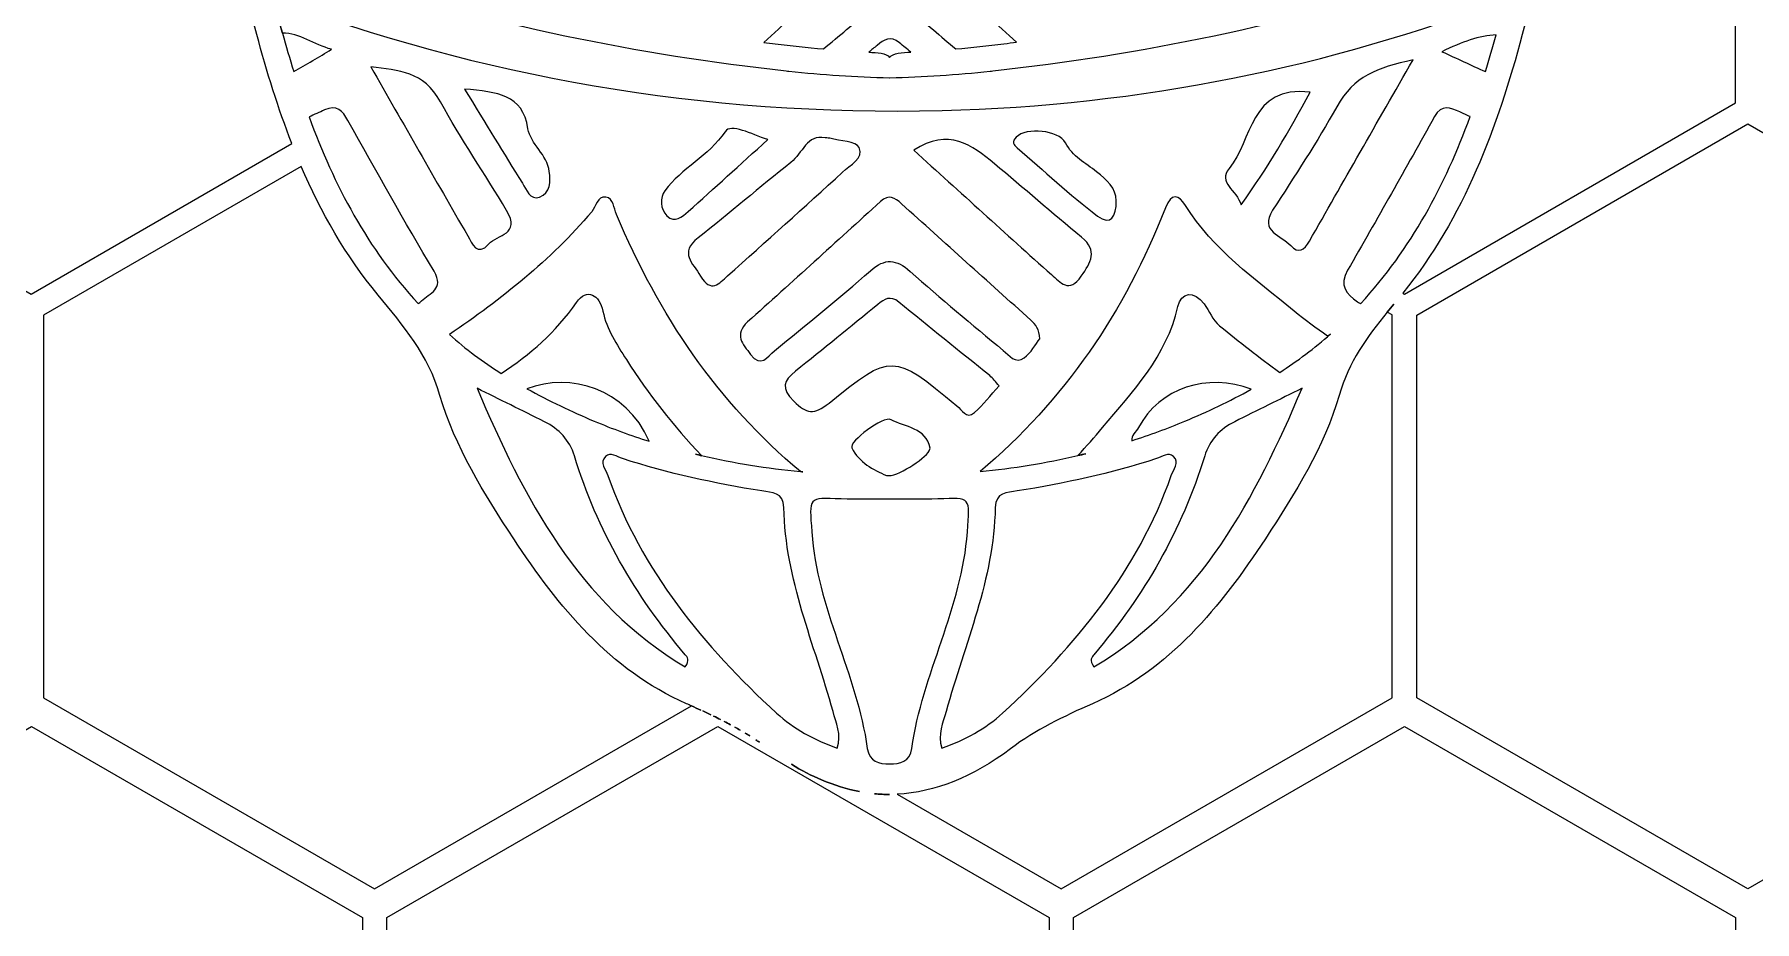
# Model space of a CAD drawing. Extents: x 40 to 2961, y -2960 to -39.
# Drawn here: x 1156 to 1848, y -2507 to -2150 of the extents above; entities that cross this region are included whole.
import ezdxf

# ---------------------------------------------------------------- set-up
doc = ezdxf.new("R2010")
doc.units = 0
doc.header["$MEASUREMENT"] = 0
doc.layers.add('Layer 1', color=7, linetype='Continuous')

msp = doc.modelspace()

# ---------------------------------------------------------------- linework, layer by layer
at = {"layer": 'Layer 1', "lineweight": 0}
for points in [[(1712.51, -2416.71), (1712.51, -2262.71), (1845.75, -2185.79), (1912.33, -2224.23), (1978.85, -2262.64), (1978.85, -2416.71), (1845.68, -2493.6), (1712.51, -2416.71)], [(1022.05, -2505.11), (1155.22, -2428.22), (1288.39, -2505.11), (1288.39, -2659.11), (1155.15, -2736.03), (1088.57, -2697.59), (1022.05, -2659.18), (1022.05, -2505.11)], [(1298.26, -2505.11), (1431.43, -2428.22), (1564.6, -2505.11), (1564.6, -2659.11), (1431.36, -2736.03), (1364.78, -2697.59), (1298.26, -2659.18), (1298.26, -2505.11)], [(1574.47, -2505.11), (1707.64, -2428.22), (1840.81, -2505.11), (1840.81, -2659.11), (1707.57, -2736.03), (1640.99, -2697.59), (1574.47, -2659.18), (1574.47, -2505.11)]]:
    msp.add_lwpolyline(points, dxfattribs=at)
for points, knots in [([(1022.05, -2050.96), (1023.62, -2040.84), (1025.23, -2030.69), (1026.88, -2020.53), (1026.88, -2020.53), (1155.22, -1946.43), (1155.22, -1946.43), (1155.22, -1946.43), (1195.42, -1969.64), (1195.42, -1969.64), (1195.42, -1969.64), (1195.42, -1969.64), (1195.42, -1969.63), (1202.12, -1998.42), (1209.71, -2027), (1220.65, -2054.74), (1232.6, -2085.06), (1237.37, -2118.19), (1245.91, -2149.86), (1249.92, -2164.78), (1254.44, -2179.49), (1259.99, -2193.71), (1259.99, -2193.71), (1259.99, -2193.71), (1259.99, -2193.71), (1259.99, -2193.71), (1155.15, -2254.24), (1155.15, -2254.24), (1155.15, -2254.24), (1088.57, -2215.79), (1088.57, -2215.79), (1088.57, -2215.79), (1022.05, -2177.39), (1022.05, -2177.39), (1022.05, -2177.39), (1022.05, -2050.96), (1022.05, -2050.96)], [0, 0, 0, 0, 1, 1, 1, 2, 2, 2, 3, 3, 3, 4, 4, 4, 5, 5, 5, 6, 6, 6, 7, 7, 7, 8, 8, 8, 9, 9, 9, 10, 10, 10, 11, 11, 11, 12, 12, 12, 12]), ([(1754.99, -2149.86), (1763.52, -2118.19), (1768.29, -2085.06), (1780.25, -2054.74), (1787.49, -2036.38), (1793.26, -2017.66), (1798.27, -1998.76), (1798.27, -1998.76), (1840.81, -2023.31), (1840.81, -2023.31), (1840.81, -2023.31), (1840.81, -2177.31), (1840.81, -2177.31), (1840.81, -2177.31), (1707.57, -2254.24), (1707.57, -2254.24), (1707.57, -2254.24), (1706.89, -2253.84), (1706.89, -2253.84), (1731.72, -2223.37), (1744.92, -2187.26), (1754.99, -2149.86)], [0, 0, 0, 0, 1, 1, 1, 2, 2, 2, 3, 3, 3, 4, 4, 4, 5, 5, 5, 6, 6, 6, 7, 7, 7, 7]), ([(1551.52, -2152.89), (1549.82, -2153.09), (1548.14, -2153.31), (1546.46, -2153.54), (1539.99, -2154.28), (1533.54, -2154.99), (1527.07, -2155.63), (1521.04, -2150.51), (1515.08, -2145.38), (1509.18, -2140.16), (1503.22, -2134.88), (1498.61, -2134.36), (1492.33, -2139.87), (1486.27, -2145.25), (1480.08, -2150.44), (1473.83, -2155.63), (1467.35, -2154.99), (1460.91, -2154.28), (1454.43, -2153.54), (1452.92, -2153.34), (1451.37, -2153.18), (1449.86, -2152.96), (1465.49, -2138.84), (1481.08, -2124.7), (1496.61, -2110.52), (1500.09, -2107.33), (1502.67, -2108.87), (1505.54, -2111.45), (1520.81, -2125.31), (1536.18, -2139.1), (1551.52, -2152.89)], [0, 0, 0, 0, 1, 1, 1, 2, 2, 2, 3, 3, 3, 4, 4, 4, 5, 5, 5, 6, 6, 6, 7, 7, 7, 8, 8, 8, 9, 9, 9, 10, 10, 10, 10]), ([(1521.56, -2180.38), (1425.17, -2182.76), (1334.59, -2166.55), (1252.45, -2135.3), (1253.64, -2139.97), (1254.9, -2144.61), (1256.19, -2149.22), (1254.87, -2144.61), (1253.61, -2139.97), (1252.42, -2135.3), (1252.42, -2135.3), (1252.45, -2135.3), (1252.45, -2135.3), (1250.58, -2128.21), (1248.78, -2121.02), (1247.04, -2113.77), (1260.19, -2118.73), (1271.3, -2123.41), (1282.71, -2127.14), (1339.49, -2145.74), (1399.49, -2158.14), (1458.88, -2164.56), (1459.23, -2164.62), (1459.59, -2164.65), (1459.94, -2164.69), (1473.38, -2166.14), (1486.88, -2167.07), (1500.38, -2167.33), (1500.42, -2167.33), (1500.42, -2167.33), (1500.45, -2167.33), (1500.48, -2167.33), (1500.48, -2167.33), (1500.51, -2167.33), (1514.01, -2167.07), (1527.52, -2166.14), (1540.95, -2164.69), (1541.31, -2164.65), (1541.66, -2164.62), (1542.02, -2164.56), (1601.41, -2158.14), (1661.41, -2145.74), (1718.19, -2127.14), (1729.59, -2123.41), (1740.71, -2118.73), (1753.86, -2113.77), (1752.05, -2121.12), (1750.25, -2128.4), (1748.38, -2135.65), (1677.97, -2162.66), (1601.66, -2178.38), (1521.56, -2180.38)], [0, 0, 0, 0, 1, 1, 1, 2, 2, 2, 3, 3, 3, 4, 4, 4, 5, 5, 5, 6, 6, 6, 7, 7, 7, 8, 8, 8, 9, 9, 9, 10, 10, 10, 11, 11, 11, 12, 12, 12, 13, 13, 13, 14, 14, 14, 15, 15, 15, 16, 16, 16, 17, 17, 17, 17]), ([(1256.19, -2149.25), (1263.05, -2149.12), (1269.05, -2154.02), (1275.91, -2155.73), (1270.92, -2158.89), (1265.86, -2161.85), (1260.73, -2164.69), (1259.16, -2159.59), (1257.64, -2154.44), (1256.19, -2149.25)], [0, 0, 0, 0, 1, 1, 1, 2, 2, 2, 3, 3, 3, 3]), ([(1509.05, -2156.95), (1505.6, -2156.98), (1501.8, -2157.27), (1500.45, -2159.01), (1499.13, -2157.31), (1495.45, -2157.02), (1492.07, -2156.95), (1493.2, -2156.02), (1494.33, -2155.08), (1495.45, -2154.18), (1498.29, -2151.86), (1500.77, -2150.12), (1504.41, -2153.15), (1505.96, -2154.44), (1507.51, -2155.63), (1509.05, -2156.95)], [0, 0, 0, 0, 1, 1, 1, 2, 2, 2, 3, 3, 3, 4, 4, 4, 5, 5, 5, 5]), ([(1744.51, -2149.96), (1743.09, -2154.92), (1741.64, -2159.85), (1740.13, -2164.75), (1734.39, -2162.11), (1728.59, -2159.43), (1722.66, -2156.73), (1730.72, -2152.83), (1737.75, -2150.25), (1744.51, -2149.96)], [0, 0, 0, 0, 1, 1, 1, 2, 2, 2, 3, 3, 3, 3]), ([(1291.73, -2162.78), (1303.21, -2164.33), (1313, -2164.56), (1319.8, -2176.93), (1327.92, -2191.72), (1337.65, -2205.93), (1346.39, -2220.59), (1352.22, -2230.36), (1342.65, -2230.33), (1339.26, -2234.06), (1334.4, -2239.41), (1332.53, -2233.87), (1330.76, -2230.84), (1317.64, -2208.19), (1304.72, -2185.47), (1291.73, -2162.78)], [0, 0, 0, 0, 1, 1, 1, 2, 2, 2, 3, 3, 3, 4, 4, 4, 5, 5, 5, 5]), ([(1669.37, -2232.97), (1667.37, -2236.48), (1664.85, -2238.25), (1661.86, -2234.74), (1658.35, -2230.65), (1649, -2229.04), (1654.54, -2220.53), (1663.4, -2206.8), (1672.52, -2193.01), (1680.35, -2178.86), (1687.22, -2166.55), (1696.5, -2163.24), (1711.03, -2160.01), (1696.37, -2185.63), (1682.84, -2209.25), (1669.37, -2232.97)], [0, 0, 0, 0, 1, 1, 1, 2, 2, 2, 3, 3, 3, 4, 4, 4, 5, 5, 5, 5]), ([(1359.66, -2215.21), (1355.79, -2216.57), (1354.34, -2212.18), (1352.73, -2209.64), (1345.29, -2197.75), (1338.04, -2185.76), (1329.47, -2171.74), (1342.78, -2173.16), (1352.83, -2173.68), (1354.99, -2187.73), (1355.96, -2193.85), (1362.79, -2198.2), (1363.56, -2204.93), (1364.04, -2208.9), (1364.14, -2213.63), (1359.66, -2215.21)], [0, 0, 0, 0, 1, 1, 1, 2, 2, 2, 3, 3, 3, 4, 4, 4, 5, 5, 5, 5]), ([(1669.72, -2172.97), (1661.02, -2188.79), (1652.71, -2203.39), (1641.88, -2218.34), (1640.11, -2212.51), (1632.31, -2209.32), (1637.05, -2203.71), (1646.46, -2192.59), (1645.1, -2170.23), (1669.72, -2172.97)], [0, 0, 0, 0, 1, 1, 1, 2, 2, 2, 3, 3, 3, 3]), ([(1273.17, -2180.15), (1278.1, -2177.93), (1280.36, -2180.48), (1282.58, -2184.41), (1293.99, -2204.71), (1305.27, -2225.07), (1317.19, -2245.08), (1321.57, -2252.4), (1315.29, -2253.79), (1312.13, -2256.98), (1311.68, -2257.46), (1311.23, -2257.81), (1310.81, -2258.1), (1290.38, -2235.93), (1277.01, -2210.41), (1266.95, -2182.99), (1269.02, -2182.02), (1271.08, -2181.12), (1273.17, -2180.15)], [0, 0, 0, 0, 1, 1, 1, 2, 2, 2, 3, 3, 3, 4, 4, 4, 5, 5, 5, 6, 6, 6, 6]), ([(1684.74, -2244.67), (1696.53, -2224.14), (1708.16, -2203.52), (1719.7, -2182.83), (1722.54, -2177.74), (1726.08, -2179.28), (1729.88, -2180.99), (1731.24, -2181.6), (1732.62, -2182.25), (1734.01, -2182.86), (1723.92, -2210.35), (1710.42, -2235.9), (1689.96, -2258.14), (1689.57, -2257.91), (1689.15, -2257.72), (1688.73, -2257.39), (1684.16, -2254.2), (1681.22, -2250.76), (1684.74, -2244.67)], [0, 0, 0, 0, 1, 1, 1, 2, 2, 2, 3, 3, 3, 4, 4, 4, 5, 5, 5, 6, 6, 6, 6]), ([(1419.44, -2220.98), (1417.09, -2223.08), (1413.96, -2225.81), (1410.9, -2222.82), (1408.13, -2220.11), (1407.97, -2215.44), (1410.06, -2212.67), (1416.8, -2203.58), (1427.65, -2198.75), (1434.29, -2188.92), (1436.68, -2185.37), (1444.77, -2189.95), (1451.47, -2192.11), (1440.22, -2202.26), (1429.91, -2211.7), (1419.44, -2220.98)], [0, 0, 0, 0, 1, 1, 1, 2, 2, 2, 3, 3, 3, 4, 4, 4, 5, 5, 5, 5]), ([(1423.47, -2231.62), (1436.1, -2221.72), (1448.18, -2211.19), (1460.78, -2201.26), (1465.39, -2197.68), (1467.23, -2189.82), (1474.51, -2191.37), (1475.73, -2191.46), (1476.09, -2191.46), (1476.44, -2191.56), (1480.57, -2192.69), (1486.98, -2192.75), (1488.24, -2195.3), (1490.3, -2199.55), (1484.53, -2202.42), (1481.5, -2205.19), (1466.26, -2219.27), (1450.76, -2233.07), (1435.29, -2246.89), (1431.88, -2249.92), (1428.62, -2254.08), (1424.4, -2247.02), (1421.18, -2241.7), (1415.73, -2237.64), (1423.47, -2231.62)], [0, 0, 0, 0, 1, 1, 1, 2, 2, 2, 3, 3, 3, 4, 4, 4, 5, 5, 5, 6, 6, 6, 7, 7, 7, 8, 8, 8, 8]), ([(1510.18, -2196.39), (1524.23, -2187.11), (1533.54, -2194.33), (1542.63, -2201.84), (1554.39, -2211.57), (1565.86, -2221.66), (1577.66, -2231.36), (1584.39, -2236.87), (1581.46, -2241.48), (1577.56, -2247.08), (1572.69, -2254.11), (1569.09, -2249.56), (1565.54, -2246.41), (1547.17, -2229.94), (1528.93, -2213.34), (1510.18, -2196.39)], [0, 0, 0, 0, 1, 1, 1, 2, 2, 2, 3, 3, 3, 4, 4, 4, 5, 5, 5, 5]), ([(1551.81, -2195.46), (1550.43, -2194.27), (1549.46, -2192.95), (1551.39, -2191.08), (1555.52, -2187.08), (1568.41, -2188.21), (1571.18, -2193.4), (1574.08, -2198.88), (1579.27, -2201.52), (1583.75, -2205.09), (1587.78, -2208.32), (1591.71, -2211.57), (1591.61, -2216.76), (1591.77, -2222.95), (1589.48, -2226.94), (1584.1, -2222.85), (1572.92, -2214.25), (1562.48, -2204.68), (1551.81, -2195.46)], [0, 0, 0, 0, 1, 1, 1, 2, 2, 2, 3, 3, 3, 4, 4, 4, 5, 5, 5, 6, 6, 6, 6]), ([(1160.09, -2416.71), (1160.09, -2416.71), (1160.09, -2262.71), (1160.09, -2262.71), (1160.09, -2262.71), (1263.74, -2202.87), (1263.74, -2202.87), (1263.74, -2202.87), (1263.74, -2202.87), (1263.74, -2202.87), (1271.65, -2221.27), (1281.55, -2238.74), (1294.67, -2254.66), (1304.85, -2267.06), (1314.81, -2278.5), (1319.58, -2295.03), (1325.6, -2315.69), (1337.33, -2334.51), (1349.25, -2352.68), (1367.33, -2380.14), (1387.73, -2405.37), (1418.82, -2419.09), (1419.48, -2419.38), (1420.13, -2419.68), (1420.79, -2419.97), (1420.79, -2419.97), (1293.26, -2493.6), (1293.26, -2493.6), (1293.26, -2493.6), (1160.09, -2416.71), (1160.09, -2416.71)], [0, 0, 0, 0, 1, 1, 1, 2, 2, 2, 3, 3, 3, 4, 4, 4, 5, 5, 5, 6, 6, 6, 7, 7, 7, 8, 8, 8, 9, 9, 9, 10, 10, 10, 10]), ([(1508.73, -2245.15), (1503.09, -2240.15), (1498.71, -2239.64), (1492.75, -2244.89), (1480.18, -2255.98), (1467.06, -2266.45), (1454.14, -2277.12), (1451.31, -2279.47), (1448.7, -2284.11), (1444.54, -2278.53), (1441.45, -2274.38), (1437.68, -2270.57), (1443.35, -2265.48), (1461.26, -2249.4), (1479.05, -2233.19), (1496.81, -2216.99), (1500.13, -2213.99), (1502.57, -2215.44), (1505.28, -2217.92), (1522.59, -2233.58), (1539.92, -2249.18), (1557.29, -2264.74), (1559.26, -2266.51), (1560.71, -2268.51), (1560.9, -2272.25), (1559.16, -2274.47), (1557.39, -2277.92), (1554.58, -2279.95), (1551.17, -2282.46), (1548.49, -2278.89), (1546.17, -2276.95), (1533.57, -2266.48), (1520.98, -2256.04), (1508.73, -2245.15)], [0, 0, 0, 0, 1, 1, 1, 2, 2, 2, 3, 3, 3, 4, 4, 4, 5, 5, 5, 6, 6, 6, 7, 7, 7, 8, 8, 8, 9, 9, 9, 10, 10, 10, 11, 11, 11, 11]), ([(1657.41, -2285.75), (1649.13, -2279.76), (1641.17, -2273.44), (1633.24, -2267.03), (1630.28, -2264.61), (1629.09, -2261.1), (1626.96, -2258.17), (1623.03, -2252.69), (1617.71, -2253.4), (1616.42, -2259.3), (1611.98, -2279.24), (1598.25, -2293.36), (1586.13, -2307.99), (1582.91, -2311.82), (1579.62, -2315.53), (1576.24, -2319.23), (1577.27, -2318.97), (1578.33, -2318.72), (1579.4, -2318.49), (1578.33, -2318.75), (1577.27, -2319.01), (1576.21, -2319.26), (1576.21, -2319.26), (1576.24, -2319.23), (1576.24, -2319.23), (1563.29, -2322.26), (1550.14, -2324.36), (1536.86, -2325.64), (1570.63, -2297.22), (1595.22, -2261.29), (1611.4, -2219.56), (1613.84, -2213.22), (1616.81, -2214.38), (1619.48, -2218.6), (1630.63, -2236.35), (1647.42, -2248.18), (1663.21, -2261.1), (1667.59, -2264.68), (1672.11, -2268.06), (1676.68, -2271.25), (1677.04, -2270.93), (1677.42, -2270.61), (1677.81, -2270.32), (1671.4, -2276.08), (1664.53, -2281.18), (1657.41, -2285.75)], [0, 0, 0, 0, 1, 1, 1, 2, 2, 2, 3, 3, 3, 4, 4, 4, 5, 5, 5, 6, 6, 6, 7, 7, 7, 8, 8, 8, 9, 9, 9, 10, 10, 10, 11, 11, 11, 12, 12, 12, 13, 13, 13, 14, 14, 14, 15, 15, 15, 15]), ([(1380.61, -2221.14), (1382.41, -2219.02), (1382.9, -2214.83), (1386.28, -2215.28), (1389.44, -2215.66), (1389.5, -2219.63), (1390.6, -2222.24), (1407.51, -2262.55), (1431.33, -2297.9), (1464.58, -2325.68), (1464.91, -2325.71), (1465.26, -2325.74), (1465.61, -2325.77), (1465.29, -2325.77), (1464.94, -2325.74), (1464.62, -2325.71), (1464.62, -2325.71), (1464.58, -2325.68), (1464.58, -2325.68), (1451.15, -2324.39), (1437.87, -2322.29), (1424.82, -2319.23), (1424.85, -2319.26), (1424.85, -2319.26), (1424.88, -2319.3), (1424.01, -2319.1), (1423.18, -2318.91), (1422.34, -2318.65), (1423.14, -2318.88), (1423.98, -2319.07), (1424.82, -2319.23), (1413.64, -2307.44), (1403.45, -2294.61), (1394.59, -2280.6), (1390.69, -2274.47), (1386.67, -2268.51), (1385.12, -2261.07), (1383.8, -2254.72), (1378.71, -2251.43), (1374.45, -2257.65), (1366.2, -2269.7), (1355.73, -2278.6), (1344.23, -2286.2), (1344.23, -2286.2), (1344.19, -2286.2), (1344.19, -2286.2), (1336.91, -2281.56), (1329.92, -2276.37), (1323.38, -2270.54), (1344.29, -2256.27), (1364.01, -2240.73), (1380.61, -2221.14)], [0, 0, 0, 0, 1, 1, 1, 2, 2, 2, 3, 3, 3, 4, 4, 4, 5, 5, 5, 6, 6, 6, 7, 7, 7, 8, 8, 8, 9, 9, 9, 10, 10, 10, 11, 11, 11, 12, 12, 12, 13, 13, 13, 14, 14, 14, 15, 15, 15, 16, 16, 16, 17, 17, 17, 17]), ([(1476.09, -2298.09), (1470.09, -2302.89), (1467.1, -2302.48), (1461.91, -2297.32), (1456.69, -2292.16), (1457.62, -2289.2), (1462.65, -2285.24), (1473.77, -2276.44), (1484.72, -2267.45), (1495.71, -2258.49), (1498.39, -2256.3), (1500.74, -2254.62), (1504.22, -2257.49), (1516.3, -2267.45), (1528.58, -2277.18), (1540.73, -2287.07), (1542.05, -2288.14), (1543.05, -2289.59), (1544.5, -2291.2), (1541.02, -2295.03), (1538.12, -2298.8), (1534.64, -2301.86), (1531.25, -2304.83), (1529.51, -2300.77), (1527.55, -2299.16), (1501.83, -2278.02), (1501.25, -2277.76), (1476.09, -2298.09)], [0, 0, 0, 0, 1, 1, 1, 2, 2, 2, 3, 3, 3, 4, 4, 4, 5, 5, 5, 6, 6, 6, 7, 7, 7, 8, 8, 8, 9, 9, 9, 9]), ([(1503.51, -2455.51), (1503.51, -2455.51), (1503.51, -2455.51), (1503.51, -2455.51), (1518.7, -2454.72), (1533.89, -2448.68), (1549.07, -2437.24), (1559.16, -2429.63), (1570.47, -2424.19), (1582.07, -2419.09), (1613.17, -2405.37), (1633.57, -2380.14), (1651.64, -2352.68), (1663.57, -2334.51), (1675.3, -2315.69), (1681.32, -2295.03), (1685.21, -2281.56), (1692.54, -2271.47), (1700.63, -2261.48), (1700.63, -2261.48), (1702.64, -2262.64), (1702.64, -2262.64), (1702.64, -2262.64), (1702.64, -2416.71), (1702.64, -2416.71), (1702.64, -2416.71), (1569.47, -2493.6), (1569.47, -2493.6), (1569.47, -2493.6), (1503.51, -2455.51), (1503.51, -2455.51)], [0, 0, 0, 0, 1, 1, 1, 2, 2, 2, 3, 3, 3, 4, 4, 4, 5, 5, 5, 6, 6, 6, 7, 7, 7, 8, 8, 8, 9, 9, 9, 10, 10, 10, 10]), ([(1703.26, -2258.27), (1702.38, -2259.34), (1701.51, -2260.4), (1700.64, -2261.47), (1701.51, -2260.4), (1702.38, -2259.34), (1703.26, -2258.27)], [0, 0, 0, 0, 1, 1, 1, 2, 2, 2, 2]), ([(1403.78, -2313.5), (1396.33, -2311.14), (1388.92, -2308.44), (1381.64, -2305.38), (1372.52, -2301.54), (1363.43, -2297.26), (1354.57, -2292.32), (1372, -2285.78), (1394.3, -2291.91), (1403.78, -2313.5)], [0, 0, 0, 0, 1, 1, 1, 2, 2, 2, 3, 3, 3, 3]), ([(1600.57, -2307.99), (1608.98, -2292), (1628.34, -2285.78), (1645.97, -2292.55), (1637.27, -2297.38), (1628.28, -2301.61), (1619.26, -2305.38), (1612.23, -2308.34), (1605.08, -2310.95), (1597.89, -2313.27), (1597.6, -2311.21), (1599.63, -2309.73), (1600.57, -2307.99)], [0, 0, 0, 0, 1, 1, 1, 2, 2, 2, 3, 3, 3, 4, 4, 4, 4]), ([(1361.59, -2305.6), (1367.49, -2308.53), (1371.71, -2313.05), (1373.68, -2319.39), (1382.83, -2349.23), (1398.1, -2375.66), (1418.24, -2399.37), (1419.05, -2400.34), (1420.21, -2401.44), (1418.24, -2404.3), (1375.03, -2378.39), (1353.35, -2336.38), (1334.5, -2292.16), (1343.52, -2296.64), (1352.57, -2301.12), (1361.59, -2305.6)], [0, 0, 0, 0, 1, 1, 1, 2, 2, 2, 3, 3, 3, 4, 4, 4, 5, 5, 5, 5]), ([(1582.65, -2399.37), (1602.79, -2375.66), (1618.07, -2349.23), (1627.22, -2319.39), (1629.18, -2313.05), (1633.4, -2308.53), (1639.3, -2305.6), (1648.32, -2301.12), (1657.38, -2296.64), (1666.4, -2292.16), (1647.55, -2336.38), (1625.86, -2378.39), (1582.65, -2404.3), (1580.69, -2401.44), (1581.85, -2400.34), (1582.65, -2399.37)], [0, 0, 0, 0, 1, 1, 1, 2, 2, 2, 3, 3, 3, 4, 4, 4, 5, 5, 5, 5]), ([(1501.16, -2327.26), (1501.16, -2327.26), (1499.19, -2327.26), (1499.19, -2327.26), (1493.94, -2324.9), (1488.17, -2322.07), (1485.27, -2316.17), (1484.05, -2313.63), (1497.9, -2303.12), (1501.06, -2304.83), (1506.7, -2307.89), (1515.11, -2307.92), (1516.75, -2316.2), (1517.24, -2318.68), (1506.47, -2326), (1501.16, -2327.26)], [0, 0, 0, 0, 1, 1, 1, 2, 2, 2, 3, 3, 3, 4, 4, 4, 5, 5, 5, 5]), ([(1387.12, -2327.29), (1386.25, -2324.81), (1383.64, -2322.07), (1386.18, -2319.62), (1388.18, -2317.69), (1390.85, -2319.75), (1393.05, -2320.46), (1411.35, -2326.42), (1430.1, -2330.45), (1449.08, -2333.47), (1453.14, -2334.12), (1457.85, -2334.02), (1457.94, -2340.08), (1458.43, -2368.92), (1470.25, -2395.06), (1477.7, -2422.22), (1478.96, -2426.73), (1481.21, -2431.31), (1479.41, -2436.98), (1470.16, -2433.69), (1461.75, -2429.08), (1454.98, -2422.86), (1425.62, -2395.86), (1400.62, -2365.6), (1387.12, -2327.29)], [0, 0, 0, 0, 1, 1, 1, 2, 2, 2, 3, 3, 3, 4, 4, 4, 5, 5, 5, 6, 6, 6, 7, 7, 7, 8, 8, 8, 8]), ([(1523.2, -2422.22), (1530.64, -2395.06), (1542.47, -2368.92), (1542.95, -2340.08), (1543.05, -2334.02), (1547.75, -2334.12), (1551.81, -2333.47), (1570.79, -2330.45), (1589.55, -2326.42), (1607.85, -2320.46), (1610.04, -2319.75), (1612.72, -2317.69), (1614.71, -2319.62), (1617.26, -2322.07), (1614.65, -2324.81), (1613.78, -2327.29), (1600.28, -2365.6), (1575.27, -2395.86), (1545.92, -2422.86), (1539.15, -2429.08), (1530.74, -2433.69), (1521.49, -2436.98), (1519.69, -2431.31), (1521.94, -2426.73), (1523.2, -2422.22)], [0, 0, 0, 0, 1, 1, 1, 2, 2, 2, 3, 3, 3, 4, 4, 4, 5, 5, 5, 6, 6, 6, 7, 7, 7, 8, 8, 8, 8]), ([(1491.49, -2437.04), (1487.3, -2407.2), (1471.25, -2380.46), (1469.16, -2349.97), (1468.19, -2335.99), (1467.39, -2336.15), (1480.98, -2336.67), (1487.46, -2336.92), (1493.97, -2336.73), (1500.45, -2336.73), (1506.93, -2336.73), (1513.43, -2336.92), (1519.91, -2336.67), (1533.51, -2336.15), (1532.7, -2335.99), (1531.74, -2349.97), (1529.64, -2380.46), (1513.6, -2407.2), (1509.41, -2437.04), (1508.63, -2442.42), (1504.67, -2443.26), (1500.45, -2443.33), (1496.23, -2443.26), (1492.26, -2442.42), (1491.49, -2437.04)], [0, 0, 0, 0, 1, 1, 1, 2, 2, 2, 3, 3, 3, 4, 4, 4, 5, 5, 5, 6, 6, 6, 7, 7, 7, 8, 8, 8, 8]), ([(1424.56, -2421.67), (1423.31, -2421.1), (1422.05, -2420.53), (1420.79, -2419.97), (1422.05, -2420.53), (1423.31, -2421.1), (1424.56, -2421.67)], [0, 0, 0, 0, 1, 1, 1, 2, 2, 2, 2]), ([(1428.5, -2423.51), (1427.43, -2423), (1426.35, -2422.5), (1425.27, -2422), (1426.35, -2422.5), (1427.43, -2423), (1428.5, -2423.51)], [0, 0, 0, 0, 1, 1, 1, 2, 2, 2, 2]), ([(1432.48, -2425.46), (1431.54, -2424.99), (1430.6, -2424.53), (1429.66, -2424.07), (1430.6, -2424.53), (1431.54, -2424.99), (1432.48, -2425.46)], [0, 0, 0, 0, 1, 1, 1, 2, 2, 2, 2]), ([(1436.45, -2427.53), (1435.63, -2427.09), (1434.79, -2426.66), (1433.96, -2426.23), (1434.79, -2426.66), (1435.63, -2427.09), (1436.45, -2427.53)], [0, 0, 0, 0, 1, 1, 1, 2, 2, 2, 2]), ([(1440.39, -2429.72), (1439.67, -2429.31), (1438.93, -2428.9), (1438.2, -2428.5), (1438.93, -2428.9), (1439.67, -2429.31), (1440.39, -2429.72)], [0, 0, 0, 0, 1, 1, 1, 2, 2, 2, 2]), ([(1444.27, -2432.06), (1443.66, -2431.67), (1443.03, -2431.31), (1442.4, -2430.93), (1443.03, -2431.31), (1443.66, -2431.67), (1444.27, -2432.06)], [0, 0, 0, 0, 1, 1, 1, 2, 2, 2, 2]), ([(1448.09, -2434.56), (1447.62, -2434.24), (1447.14, -2433.93), (1446.66, -2433.62), (1447.14, -2433.93), (1447.62, -2434.24), (1448.09, -2434.56)], [0, 0, 0, 0, 1, 1, 1, 2, 2, 2, 2]), ([(1473.1, -2449.75), (1478.16, -2451.89), (1483.23, -2453.44), (1488.29, -2454.41), (1483.23, -2453.44), (1478.16, -2451.89), (1473.1, -2449.75), (1469.04, -2448.03), (1464.99, -2445.94), (1460.94, -2443.46), (1464.99, -2445.94), (1469.04, -2448.03), (1473.1, -2449.75)], [0, 0, 0, 0, 1, 1, 1, 2, 2, 2, 3, 3, 3, 4, 4, 4, 4]), ([(1500.45, -2455.6), (1498.42, -2455.59), (1496.4, -2455.49), (1494.37, -2455.29), (1496.4, -2455.49), (1498.42, -2455.59), (1500.45, -2455.6)], [0, 0, 0, 0, 1, 1, 1, 2, 2, 2, 2])]:
    msp.add_open_spline(points, degree=3, knots=knots, dxfattribs=at)

doc.saveas('drawing.dxf')
